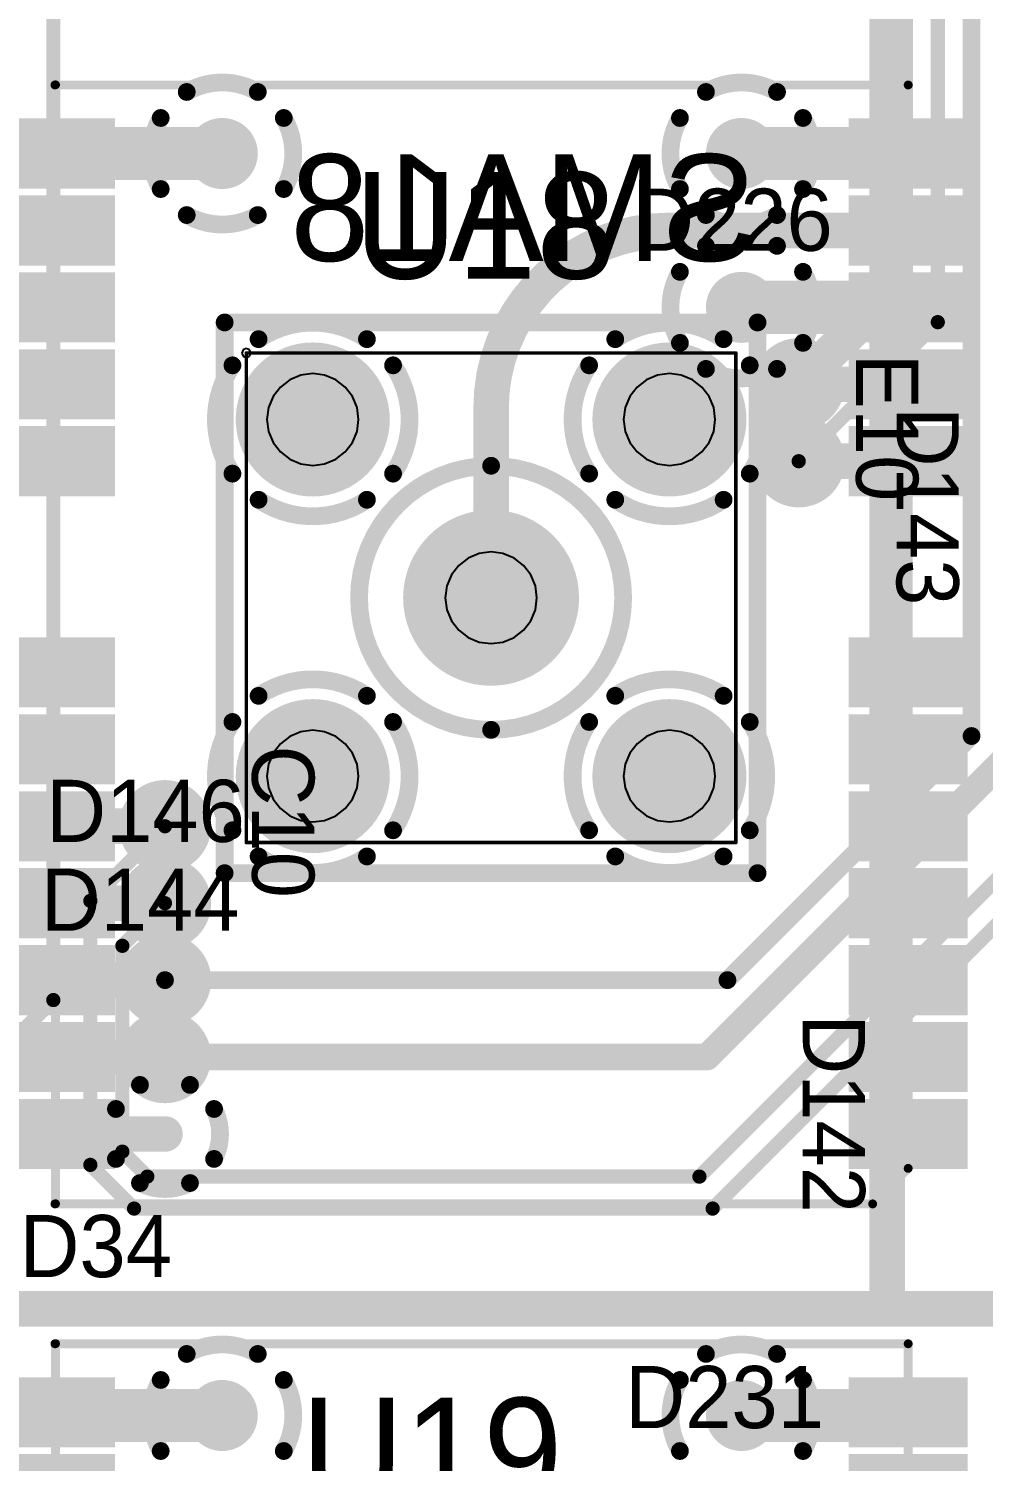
# Model space of a CAD drawing. Extents: x 11.67 to 17.2, y 3.98 to 12.28.
# Drawn here: x 13.353 to 13.89, y 8.045 to 8.852 of the extents above; entities that cross this region are included whole.
import ezdxf

# ---------------------------------------------------------------- set-up
doc = ezdxf.new("R2010")
doc.units = 0
doc.layers.get('0').update_dxf_attribs({"linetype": 'CONTINUOUS'})
for name, color, linetype in [('BOTTOMLAYER', 5, 'CONTINUOUS'), ('BOTTOMOVERLAY', 54, 'CONTINUOUS'), ('BOTTOMSOLDER', 6, 'CONTINUOUS'), ('INTERNALPLANE1', 76, 'CONTINUOUS'), ('MECHANICAL10', 56, 'CONTINUOUS'), ('MECHANICAL6', 56, 'CONTINUOUS'), ('MECHANICAL8', 56, 'CONTINUOUS'), ('MECHANICAL9', 56, 'CONTINUOUS'), ('MIDLAYER1', 16, 'CONTINUOUS'), ('MULTILAYER', 9, 'CONTINUOUS'), ('TOPLAYER', 1, 'CONTINUOUS'), ('TOPOVERLAY', 2, 'CONTINUOUS'), ('TOPPASTE', 8, 'CONTINUOUS'), ('TOPSOLDER', 216, 'CONTINUOUS')]:
    doc.layers.add(name, color=color, linetype=linetype)

# ---------------------------------------------------------------- blocks, each defined once
blk = doc.blocks.new('SMA_TH_HL_SMA_KHD4_B_48')
at = {"layer": 'BOTTOMLAYER', "const_width": 0.03937}
for points in [[(-0.12008, 0.10039, 1), (-0.08071, 0.10039, 1)], [(0.08071, 0.10039, 1), (0.12008, 0.10039, 1)], [(-0.01969, 0, 1), (0.01969, 0, 1)], [(-0.12008, -0.10039, 1), (-0.08071, -0.10039, 1)], [(0.08071, -0.10039, 1), (0.12008, -0.10039, 1)]]:
    blk.add_lwpolyline(points, format="xyb", close=True, dxfattribs=at)
at = {"layer": 'BOTTOMOVERLAY', "const_width": 0.01}
for points in [[(-0.155, -0.15), (-0.155, 0.15)], [(0.155, 0.15), (-0.155, 0.15)], [(0.155, -0.15), (0.155, 0.15)], [(0.155, -0.15), (-0.155, -0.15)]]:
    blk.add_lwpolyline(points, dxfattribs=at)
at = {"layer": 'BOTTOMOVERLAY'}
for points, const_width in [([(-0.1575, 0.15, 1), (-0.1525, 0.15, 1)], 0.005), ([(-0.1575, 0.15, 1), (-0.1525, 0.15, 1)], 0.005), ([(0.1525, 0.15, 1), (0.1575, 0.15, 1)], 0.005), ([(0.1525, 0.15, 1), (0.1575, 0.15, 1)], 0.005), ([(0.07433, 0, 1), (-0.07433, 0, 1)], 0.01), ([(-0.07683, 0, 1), (-0.07183, 0, 1)], 0.005), ([(0.07183, 0, 1), (0.07683, 0, 1)], 0.005), ([(-0.1575, -0.15, 1), (-0.1525, -0.15, 1)], 0.005), ([(-0.1575, -0.15, 1), (-0.1525, -0.15, 1)], 0.005), ([(0.1525, -0.15, 1), (0.1575, -0.15, 1)], 0.005), ([(0.1525, -0.15, 1), (0.1575, -0.15, 1)], 0.005)]:
    blk.add_lwpolyline(points, format="xyb", close=True, dxfattribs=dict(at, const_width=const_width))
at = {"layer": 'BOTTOMSOLDER', "const_width": 0.04337}
for points in [[(-0.12208, 0.10039, 1), (-0.07871, 0.10039, 1)], [(0.07871, 0.10039, 1), (0.12208, 0.10039, 1)], [(-0.02168, 0, 1), (0.02168, 0, 1)], [(-0.12208, -0.10039, 1), (-0.07871, -0.10039, 1)], [(0.07871, -0.10039, 1), (0.12208, -0.10039, 1)]]:
    blk.add_lwpolyline(points, format="xyb", close=True, dxfattribs=at)
at = {"layer": 'INTERNALPLANE1', "const_width": 0.01}
for points in [[(-0.13088, 0.1456, -0.305731), (-0.0699, 0.1456)], [(0.0699, 0.1456, -0.305731), (0.13089, 0.1456)], [(-0.1456, 0.0699, -0.305731), (-0.1456, 0.13089)], [(-0.05519, 0.13089, -0.305731), (-0.05519, 0.0699)], [(0.05519, 0.0699, -0.305731), (0.05519, 0.13089)], [(0.1456, 0.13089, -0.305731), (0.1456, 0.0699)], [(-0.0699, 0.05519, -0.305731), (-0.13088, 0.05519)], [(0.13089, 0.05519, -0.305731), (0.0699, 0.05519)], [(-0.13088, -0.05519, -0.305731), (-0.0699, -0.05519)], [(0.0699, -0.05519, -0.305731), (0.13089, -0.05519)], [(-0.1456, -0.13088, -0.305731), (-0.1456, -0.0699)], [(-0.05519, -0.0699, -0.305731), (-0.05519, -0.13088)], [(0.05519, -0.13088, -0.305731), (0.05519, -0.0699)], [(0.1456, -0.0699, -0.305731), (0.1456, -0.13088)], [(-0.0699, -0.1456, -0.305731), (-0.13088, -0.1456)], [(0.13089, -0.1456, -0.305731), (0.0699, -0.1456)]]:
    blk.add_lwpolyline(points, format="xyb", dxfattribs=at)
at = {"layer": 'INTERNALPLANE1'}
for points, const_width in [([(-0.13338, 0.1456, 1), (-0.12838, 0.1456, 1)], 0.005), ([(-0.0724, 0.1456, 1), (-0.0674, 0.1456, 1)], 0.005), ([(0.0674, 0.1456, 1), (0.0724, 0.1456, 1)], 0.005), ([(0.12839, 0.1456, 1), (0.13339, 0.1456, 1)], 0.005), ([(-0.1481, 0.13089, 1), (-0.1431, 0.13089, 1)], 0.005), ([(-0.05769, 0.13089, 1), (-0.05269, 0.13089, 1)], 0.005), ([(0.05269, 0.13089, 1), (0.05769, 0.13089, 1)], 0.005), ([(0.1431, 0.13089, 1), (0.1481, 0.13089, 1)], 0.005), ([(-0.1481, 0.0699, 1), (-0.1431, 0.0699, 1)], 0.005), ([(-0.05769, 0.0699, 1), (-0.05269, 0.0699, 1)], 0.005), ([(0.05269, 0.0699, 1), (0.05769, 0.0699, 1)], 0.005), ([(0.1431, 0.0699, 1), (0.1481, 0.0699, 1)], 0.005), ([(-0.13338, 0.05519, 1), (-0.12838, 0.05519, 1)], 0.005), ([(-0.0724, 0.05519, 1), (-0.0674, 0.05519, 1)], 0.005), ([(0.0674, 0.05519, 1), (0.0724, 0.05519, 1)], 0.005), ([(0.12839, 0.05519, 1), (0.13339, 0.05519, 1)], 0.005), ([(-0.02476, 0, 1), (0.02476, 0, 1)], 0.04953), ([(-0.13338, -0.05519, 1), (-0.12838, -0.05519, 1)], 0.005), ([(-0.0724, -0.05519, 1), (-0.0674, -0.05519, 1)], 0.005), ([(0.0674, -0.05519, 1), (0.0724, -0.05519, 1)], 0.005), ([(0.12839, -0.05519, 1), (0.13339, -0.05519, 1)], 0.005), ([(-0.1481, -0.0699, 1), (-0.1431, -0.0699, 1)], 0.005), ([(-0.05769, -0.0699, 1), (-0.05269, -0.0699, 1)], 0.005), ([(0.05269, -0.0699, 1), (0.05769, -0.0699, 1)], 0.005), ([(0.1431, -0.0699, 1), (0.1481, -0.0699, 1)], 0.005), ([(-0.1481, -0.13088, 1), (-0.1431, -0.13088, 1)], 0.005), ([(-0.05769, -0.13088, 1), (-0.05269, -0.13088, 1)], 0.005), ([(0.05269, -0.13088, 1), (0.05769, -0.13088, 1)], 0.005), ([(0.1431, -0.13088, 1), (0.1481, -0.13088, 1)], 0.005), ([(-0.13338, -0.1456, 1), (-0.12838, -0.1456, 1)], 0.005), ([(-0.0724, -0.1456, 1), (-0.0674, -0.1456, 1)], 0.005), ([(0.0674, -0.1456, 1), (0.0724, -0.1456, 1)], 0.005), ([(0.12839, -0.1456, 1), (0.13339, -0.1456, 1)], 0.005)]:
    blk.add_lwpolyline(points, format="xyb", close=True, dxfattribs=dict(at, const_width=const_width))
at = {"layer": 'MECHANICAL6', "const_width": 0.002}
for points in [[(0.1378, 0.1378), (-0.13779, 0.1378)], [(-0.13779, -0.13779), (-0.13779, 0.1378)], [(0.1378, -0.13779), (0.1378, 0.1378)], [(0.1378, -0.13779), (-0.13779, -0.13779)]]:
    blk.add_lwpolyline(points, dxfattribs=at)
at = {"layer": 'MECHANICAL6', "const_width": 0.001}
for points in [[(-0.13829, 0.1378, 1), (-0.13729, 0.1378, 1)], [(-0.13829, 0.1378, 1), (-0.13729, 0.1378, 1)], [(0.1373, 0.1378, 1), (0.1383, 0.1378, 1)], [(0.1373, 0.1378, 1), (0.1383, 0.1378, 1)], [(-0.13829, -0.13779, 1), (-0.13729, -0.13779, 1)], [(-0.13829, -0.13779, 1), (-0.13729, -0.13779, 1)], [(0.1373, -0.13779, 1), (0.1383, -0.13779, 1)], [(0.1373, -0.13779, 1), (0.1383, -0.13779, 1)]]:
    blk.add_lwpolyline(points, format="xyb", close=True, dxfattribs=at)
at = {"layer": 'MECHANICAL8'}
for p, q in [((-0.1396, -0.13599), (-0.14035, -0.13779)), ((-0.13779, -0.13524), (-0.1396, -0.13599)), ((-0.13599, -0.13599), (-0.13779, -0.13524)), ((-0.13524, -0.13779), (-0.13599, -0.13599)), ((-0.14035, -0.13779), (-0.14035, -0.13779)), ((-0.14035, -0.13779), (-0.1396, -0.1396)), ((-0.1396, -0.1396), (-0.13779, -0.14035)), ((-0.13779, -0.14035), (-0.13599, -0.1396)), ((-0.13599, -0.1396), (-0.13524, -0.13779)), ((-0.13524, -0.13779), (-0.13524, -0.13779))]:
    blk.add_line(p, q, dxfattribs=at)
at = {"layer": 'MECHANICAL9'}
for p, q in [((-0.1133, 0.12274), (-0.11864, 0.11864)), ((-0.10707, 0.12532), (-0.1133, 0.12274)), ((-0.10039, 0.1262), (-0.10707, 0.12532)), ((-0.09371, 0.12532), (-0.10039, 0.1262)), ((-0.08748, 0.12274), (-0.09371, 0.12532)), ((-0.08214, 0.11864), (-0.08748, 0.12274)), ((0.08748, 0.12274), (0.08214, 0.11864)), ((0.09371, 0.12532), (0.08748, 0.12274)), ((0.10039, 0.1262), (0.09371, 0.12532)), ((0.10707, 0.12532), (0.10039, 0.1262)), ((0.1133, 0.12274), (0.10707, 0.12532)), ((0.11864, 0.11864), (0.1133, 0.12274)), ((-0.12274, 0.1133), (-0.12532, 0.10707)), ((-0.11864, 0.11864), (-0.12274, 0.1133)), ((-0.07804, 0.1133), (-0.08214, 0.11864)), ((-0.07546, 0.10707), (-0.07804, 0.1133)), ((0.07804, 0.1133), (0.07546, 0.10707)), ((0.08214, 0.11864), (0.07804, 0.1133)), ((0.12274, 0.1133), (0.11864, 0.11864)), ((0.12532, 0.10707), (0.12274, 0.1133)), ((-0.12532, 0.10707), (-0.1262, 0.10039)), ((-0.07458, 0.10039), (-0.07546, 0.10707)), ((0.07546, 0.10707), (0.07458, 0.10039)), ((0.1262, 0.10039), (0.12532, 0.10707)), ((-0.1262, 0.10039), (-0.1262, 0.10039)), ((-0.1262, 0.10039), (-0.12532, 0.09371)), ((-0.07546, 0.09371), (-0.07458, 0.10039)), ((-0.07458, 0.10039), (-0.07458, 0.10039)), ((0.07458, 0.10039), (0.07458, 0.10039)), ((0.07458, 0.10039), (0.07546, 0.09371)), ((0.12532, 0.09371), (0.1262, 0.10039)), ((0.1262, 0.10039), (0.1262, 0.10039)), ((-0.12532, 0.09371), (-0.12274, 0.08748)), ((-0.07804, 0.08748), (-0.07546, 0.09371)), ((0.07546, 0.09371), (0.07804, 0.08748)), ((0.12274, 0.08748), (0.12532, 0.09371)), ((-0.12274, 0.08748), (-0.11864, 0.08214)), ((-0.11864, 0.08214), (-0.1133, 0.07804)), ((-0.08748, 0.07804), (-0.08214, 0.08214)), ((-0.08214, 0.08214), (-0.07804, 0.08748)), ((0.07804, 0.08748), (0.08214, 0.08214)), ((0.08214, 0.08214), (0.08748, 0.07804)), ((0.1133, 0.07804), (0.11864, 0.08214)), ((0.11864, 0.08214), (0.12274, 0.08748)), ((-0.1133, 0.07804), (-0.10707, 0.07546)), ((-0.10707, 0.07546), (-0.10039, 0.07458)), ((-0.10039, 0.07458), (-0.09371, 0.07546)), ((-0.09371, 0.07546), (-0.08748, 0.07804)), ((0.08748, 0.07804), (0.09371, 0.07546)), ((0.09371, 0.07546), (0.10039, 0.07458)), ((0.10039, 0.07458), (0.10707, 0.07546)), ((0.10707, 0.07546), (0.1133, 0.07804)), ((-0.00668, 0.02493), (-0.01291, 0.02235)), ((0, 0.02581), (-0.00668, 0.02493)), ((0.00668, 0.02493), (0, 0.02581)), ((0.01291, 0.02235), (0.00668, 0.02493)), ((-0.01825, 0.01825), (-0.02235, 0.01291)), ((-0.01291, 0.02235), (-0.01825, 0.01825)), ((0.01825, 0.01825), (0.01291, 0.02235)), ((0.02235, 0.01291), (0.01825, 0.01825)), ((-0.02235, 0.01291), (-0.02493, 0.00668)), ((0.02493, 0.00668), (0.02235, 0.01291)), ((-0.02493, 0.00668), (-0.02581, 0)), ((-0.02581, 0), (-0.02581, 0)), ((-0.02581, 0), (-0.02493, -0.00668)), ((0.02581, 0), (0.02493, 0.00668)), ((0.02493, -0.00668), (0.02581, 0)), ((0.02581, 0), (0.02581, 0)), ((-0.02493, -0.00668), (-0.02235, -0.01291)), ((0.02235, -0.01291), (0.02493, -0.00668)), ((-0.02235, -0.01291), (-0.01825, -0.01825)), ((0.01825, -0.01825), (0.02235, -0.01291)), ((-0.01825, -0.01825), (-0.01291, -0.02235)), ((-0.01291, -0.02235), (-0.00668, -0.02493)), ((0.00668, -0.02493), (0.01291, -0.02235)), ((0.01291, -0.02235), (0.01825, -0.01825)), ((-0.00668, -0.02493), (0, -0.02581)), ((0, -0.02581), (0.00668, -0.02493)), ((-0.1133, -0.07804), (-0.11864, -0.08214)), ((-0.10707, -0.07546), (-0.1133, -0.07804)), ((-0.10039, -0.07458), (-0.10707, -0.07546)), ((-0.09371, -0.07546), (-0.10039, -0.07458)), ((-0.08748, -0.07804), (-0.09371, -0.07546)), ((-0.08214, -0.08214), (-0.08748, -0.07804)), ((0.08748, -0.07804), (0.08214, -0.08214)), ((0.09371, -0.07546), (0.08748, -0.07804)), ((0.10039, -0.07458), (0.09371, -0.07546)), ((0.10707, -0.07546), (0.10039, -0.07458)), ((0.1133, -0.07804), (0.10707, -0.07546)), ((0.11864, -0.08214), (0.1133, -0.07804)), ((-0.12274, -0.08748), (-0.12532, -0.09371)), ((-0.11864, -0.08214), (-0.12274, -0.08748)), ((-0.07804, -0.08748), (-0.08214, -0.08214)), ((-0.07546, -0.09371), (-0.07804, -0.08748)), ((0.07804, -0.08748), (0.07546, -0.09371)), ((0.08214, -0.08214), (0.07804, -0.08748)), ((0.12274, -0.08748), (0.11864, -0.08214)), ((0.12532, -0.09371), (0.12274, -0.08748)), ((-0.12532, -0.09371), (-0.1262, -0.10039)), ((-0.07458, -0.10039), (-0.07546, -0.09371)), ((0.07546, -0.09371), (0.07458, -0.10039)), ((0.1262, -0.10039), (0.12532, -0.09371)), ((-0.1262, -0.10039), (-0.1262, -0.10039)), ((-0.1262, -0.10039), (-0.12532, -0.10707)), ((-0.07546, -0.10707), (-0.07458, -0.10039)), ((-0.07458, -0.10039), (-0.07458, -0.10039)), ((0.07458, -0.10039), (0.07458, -0.10039)), ((0.07458, -0.10039), (0.07546, -0.10707)), ((0.12532, -0.10707), (0.1262, -0.10039)), ((0.1262, -0.10039), (0.1262, -0.10039)), ((-0.12532, -0.10707), (-0.12274, -0.1133)), ((-0.07804, -0.1133), (-0.07546, -0.10707)), ((0.07546, -0.10707), (0.07804, -0.1133)), ((0.12274, -0.1133), (0.12532, -0.10707)), ((-0.12274, -0.1133), (-0.11864, -0.11864)), ((-0.11864, -0.11864), (-0.1133, -0.12274)), ((-0.08748, -0.12274), (-0.08214, -0.11864)), ((-0.08214, -0.11864), (-0.07804, -0.1133)), ((0.07804, -0.1133), (0.08214, -0.11864)), ((0.08214, -0.11864), (0.08748, -0.12274)), ((0.1133, -0.12274), (0.11864, -0.11864)), ((0.11864, -0.11864), (0.12274, -0.1133)), ((-0.1133, -0.12274), (-0.10707, -0.12532)), ((-0.10707, -0.12532), (-0.10039, -0.1262)), ((-0.10039, -0.1262), (-0.09371, -0.12532)), ((-0.09371, -0.12532), (-0.08748, -0.12274)), ((0.08748, -0.12274), (0.09371, -0.12532)), ((0.09371, -0.12532), (0.10039, -0.1262)), ((0.10039, -0.1262), (0.10707, -0.12532)), ((0.10707, -0.12532), (0.1133, -0.12274))]:
    blk.add_line(p, q, dxfattribs=at)
at = {"layer": 'MIDLAYER1', "const_width": 0.03937}
for points in [[(-0.12008, 0.10039, 1), (-0.08071, 0.10039, 1)], [(0.08071, 0.10039, 1), (0.12008, 0.10039, 1)], [(-0.01969, 0, 1), (0.01969, 0, 1)], [(-0.12008, -0.10039, 1), (-0.08071, -0.10039, 1)], [(0.08071, -0.10039, 1), (0.12008, -0.10039, 1)]]:
    blk.add_lwpolyline(points, format="xyb", close=True, dxfattribs=at)
at = {"layer": 'MULTILAYER', "const_width": 0.03937}
for points in [[(-0.12008, 0.10039, 1), (-0.08071, 0.10039, 1)], [(0.08071, 0.10039, 1), (0.12008, 0.10039, 1)], [(-0.01969, 0, 1), (0.01969, 0, 1)], [(-0.12008, -0.10039, 1), (-0.08071, -0.10039, 1)], [(0.08071, -0.10039, 1), (0.12008, -0.10039, 1)]]:
    blk.add_lwpolyline(points, format="xyb", close=True, dxfattribs=at)
at = {"layer": 'TOPLAYER', "const_width": 0.03937}
for points in [[(-0.12008, 0.10039, 1), (-0.08071, 0.10039, 1)], [(0.08071, 0.10039, 1), (0.12008, 0.10039, 1)], [(-0.01969, 0, 1), (0.01969, 0, 1)], [(-0.12008, -0.10039, 1), (-0.08071, -0.10039, 1)], [(0.08071, -0.10039, 1), (0.12008, -0.10039, 1)]]:
    blk.add_lwpolyline(points, format="xyb", close=True, dxfattribs=at)
at = {"layer": 'TOPSOLDER', "const_width": 0.04337}
for points in [[(-0.12208, 0.10039, 1), (-0.07871, 0.10039, 1)], [(0.07871, 0.10039, 1), (0.12208, 0.10039, 1)], [(-0.02168, 0, 1), (0.02168, 0, 1)], [(-0.12208, -0.10039, 1), (-0.07871, -0.10039, 1)], [(0.07871, -0.10039, 1), (0.12208, -0.10039, 1)]]:
    blk.add_lwpolyline(points, format="xyb", close=True, dxfattribs=at)
blk = doc.blocks.new('LB1020B_61')
at = {"layer": 'TOPLAYER'}
for points in [[(-0.02953, 0.57488), (0.02953, 0.57488), (-0.02953, 0.60638), (0.02953, 0.60638)], [(0.45047, 0.57488), (0.50953, 0.57488), (0.45047, 0.60638), (0.50953, 0.60638)], [(-0.02953, 0.53157), (0.02953, 0.53157), (-0.02953, 0.56307), (0.02953, 0.56307)], [(0.45047, 0.53157), (0.50953, 0.53157), (0.45047, 0.56307), (0.50953, 0.56307)], [(-0.02953, 0.48827), (0.02953, 0.48827), (-0.02953, 0.51976), (0.02953, 0.51976)], [(0.45047, 0.48827), (0.50953, 0.48827), (0.45047, 0.51976), (0.50953, 0.51976)], [(-0.02953, 0.44496), (0.02953, 0.44496), (-0.02953, 0.47646), (0.02953, 0.47646)], [(0.45047, 0.44496), (0.50953, 0.44496), (0.45047, 0.47646), (0.50953, 0.47646)], [(-0.02953, 0.40165), (0.02953, 0.40165), (-0.02953, 0.43315), (0.02953, 0.43315)], [(0.45047, 0.40165), (0.50953, 0.40165), (0.45047, 0.43315), (0.50953, 0.43315)], [(-0.02953, 0.35835), (0.02953, 0.35835), (-0.02953, 0.38984), (0.02953, 0.38984)], [(0.45047, 0.35835), (0.50953, 0.35835), (0.45047, 0.38984), (0.50953, 0.38984)], [(-0.02953, 0.31504), (0.02953, 0.31504), (-0.02953, 0.34654), (0.02953, 0.34654)], [(0.45047, 0.31504), (0.50953, 0.31504), (0.45047, 0.34654), (0.50953, 0.34654)], [(-0.02953, 0.19614), (0.02953, 0.19614), (-0.02953, 0.22764), (0.02953, 0.22764)], [(0.45047, 0.19614), (0.50953, 0.19614), (0.45047, 0.22764), (0.50953, 0.22764)], [(-0.02953, 0.15283), (0.02953, 0.15283), (-0.02953, 0.18433), (0.02953, 0.18433)], [(0.45047, 0.15283), (0.50953, 0.15283), (0.45047, 0.18433), (0.50953, 0.18433)], [(-0.02953, 0.10953), (0.02953, 0.10953), (-0.02953, 0.14102), (0.02953, 0.14102)], [(0.45047, 0.10953), (0.50953, 0.10953), (0.45047, 0.14102), (0.50953, 0.14102)], [(-0.02953, 0.06622), (0.02953, 0.06622), (-0.02953, 0.09772), (0.02953, 0.09772)], [(0.45047, 0.06622), (0.50953, 0.06622), (0.45047, 0.09772), (0.50953, 0.09772)], [(-0.02953, 0.02291), (0.02953, 0.02291), (-0.02953, 0.05441), (0.02953, 0.05441)], [(0.45047, 0.02291), (0.50953, 0.02291), (0.45047, 0.05441), (0.50953, 0.05441)]]:
    blk.add_solid(points, dxfattribs=at)
at = {"layer": 'TOPOVERLAY', "const_width": 0.005}
for points in [[(0.02, 0.63), (0, 0.61)], [(0.48031, 0.63), (0.02, 0.63)], [(0.48, 0.62992), (0.48, 0)], [(0, 0.61), (0, 0.00008)], [(0.48031, 0.00008), (0, 0.00008)]]:
    blk.add_lwpolyline(points, dxfattribs=at)
at = {"layer": 'TOPOVERLAY', "const_width": 0.0025}
for points in [[(0.01875, 0.63, 1), (0.02125, 0.63, 1)], [(0.01875, 0.63, 1), (0.02125, 0.63, 1)], [(0.47875, 0.62992, 1), (0.48125, 0.62992, 1)], [(0.47907, 0.63, 1), (0.48157, 0.63, 1)], [(-0.00125, 0.61, 1), (0.00125, 0.61, 1)], [(-0.00125, 0.61, 1), (0.00125, 0.61, 1)], [(-0.00125, 0.00008, 1), (0.00125, 0.00008, 1)], [(-0.00125, 0.00008, 1), (0.00125, 0.00008, 1)], [(0.47875, 0, 1), (0.48125, 0, 1)], [(0.47907, 0.00008, 1), (0.48157, 0.00008, 1)]]:
    blk.add_lwpolyline(points, format="xyb", close=True, dxfattribs=at)
at = {"layer": 'TOPPASTE'}
for points in [[(-0.02953, 0.57488), (0.02953, 0.57488), (-0.02953, 0.60638), (0.02953, 0.60638)], [(0.45047, 0.57488), (0.50953, 0.57488), (0.45047, 0.60638), (0.50953, 0.60638)], [(-0.02953, 0.53157), (0.02953, 0.53157), (-0.02953, 0.56307), (0.02953, 0.56307)], [(0.45047, 0.53157), (0.50953, 0.53157), (0.45047, 0.56307), (0.50953, 0.56307)], [(-0.02953, 0.48827), (0.02953, 0.48827), (-0.02953, 0.51976), (0.02953, 0.51976)], [(0.45047, 0.48827), (0.50953, 0.48827), (0.45047, 0.51976), (0.50953, 0.51976)], [(-0.02953, 0.44496), (0.02953, 0.44496), (-0.02953, 0.47646), (0.02953, 0.47646)], [(0.45047, 0.44496), (0.50953, 0.44496), (0.45047, 0.47646), (0.50953, 0.47646)], [(-0.02953, 0.40165), (0.02953, 0.40165), (-0.02953, 0.43315), (0.02953, 0.43315)], [(0.45047, 0.40165), (0.50953, 0.40165), (0.45047, 0.43315), (0.50953, 0.43315)], [(-0.02953, 0.35835), (0.02953, 0.35835), (-0.02953, 0.38984), (0.02953, 0.38984)], [(0.45047, 0.35835), (0.50953, 0.35835), (0.45047, 0.38984), (0.50953, 0.38984)], [(-0.02953, 0.31504), (0.02953, 0.31504), (-0.02953, 0.34654), (0.02953, 0.34654)], [(0.45047, 0.31504), (0.50953, 0.31504), (0.45047, 0.34654), (0.50953, 0.34654)], [(-0.02953, 0.19614), (0.02953, 0.19614), (-0.02953, 0.22764), (0.02953, 0.22764)], [(0.45047, 0.19614), (0.50953, 0.19614), (0.45047, 0.22764), (0.50953, 0.22764)], [(-0.02953, 0.15283), (0.02953, 0.15283), (-0.02953, 0.18433), (0.02953, 0.18433)], [(0.45047, 0.15283), (0.50953, 0.15283), (0.45047, 0.18433), (0.50953, 0.18433)], [(-0.02953, 0.10953), (0.02953, 0.10953), (-0.02953, 0.14102), (0.02953, 0.14102)], [(0.45047, 0.10953), (0.50953, 0.10953), (0.45047, 0.14102), (0.50953, 0.14102)], [(-0.02953, 0.06622), (0.02953, 0.06622), (-0.02953, 0.09772), (0.02953, 0.09772)], [(0.45047, 0.06622), (0.50953, 0.06622), (0.45047, 0.09772), (0.50953, 0.09772)], [(-0.02953, 0.02291), (0.02953, 0.02291), (-0.02953, 0.05441), (0.02953, 0.05441)], [(0.45047, 0.02291), (0.50953, 0.02291), (0.45047, 0.05441), (0.50953, 0.05441)]]:
    blk.add_solid(points, dxfattribs=at)
at = {"layer": 'TOPSOLDER'}
for points in [[(-0.03353, 0.57088), (0.03353, 0.57088), (-0.03353, 0.61038), (0.03353, 0.61038)], [(0.44647, 0.57088), (0.51353, 0.57088), (0.44647, 0.61038), (0.51353, 0.61038)], [(-0.03353, 0.52757), (0.03353, 0.52757), (-0.03353, 0.56707), (0.03353, 0.56707)], [(0.44647, 0.52757), (0.51353, 0.52757), (0.44647, 0.56707), (0.51353, 0.56707)], [(-0.03353, 0.48427), (0.03353, 0.48427), (-0.03353, 0.52376), (0.03353, 0.52376)], [(0.44647, 0.48427), (0.51353, 0.48427), (0.44647, 0.52376), (0.51353, 0.52376)], [(-0.03353, 0.44096), (0.03353, 0.44096), (-0.03353, 0.48046), (0.03353, 0.48046)], [(0.44647, 0.44096), (0.51353, 0.44096), (0.44647, 0.48046), (0.51353, 0.48046)], [(-0.03353, 0.39765), (0.03353, 0.39765), (-0.03353, 0.43715), (0.03353, 0.43715)], [(0.44647, 0.39765), (0.51353, 0.39765), (0.44647, 0.43715), (0.51353, 0.43715)], [(-0.03353, 0.35435), (0.03353, 0.35435), (-0.03353, 0.39384), (0.03353, 0.39384)], [(0.44647, 0.35435), (0.51353, 0.35435), (0.44647, 0.39384), (0.51353, 0.39384)], [(-0.03353, 0.31104), (0.03353, 0.31104), (-0.03353, 0.35054), (0.03353, 0.35054)], [(0.44647, 0.31104), (0.51353, 0.31104), (0.44647, 0.35054), (0.51353, 0.35054)], [(-0.03353, 0.19214), (0.03353, 0.19214), (-0.03353, 0.23164), (0.03353, 0.23164)], [(0.44647, 0.19214), (0.51353, 0.19214), (0.44647, 0.23164), (0.51353, 0.23164)], [(-0.03353, 0.14883), (0.03353, 0.14883), (-0.03353, 0.18833), (0.03353, 0.18833)], [(0.44647, 0.14883), (0.51353, 0.14883), (0.44647, 0.18833), (0.51353, 0.18833)], [(-0.03353, 0.10553), (0.03353, 0.10553), (-0.03353, 0.14502), (0.03353, 0.14502)], [(0.44647, 0.10553), (0.51353, 0.10553), (0.44647, 0.14502), (0.51353, 0.14502)], [(-0.03353, 0.06222), (0.03353, 0.06222), (-0.03353, 0.10172), (0.03353, 0.10172)], [(0.44647, 0.06222), (0.51353, 0.06222), (0.44647, 0.10172), (0.51353, 0.10172)], [(-0.03353, 0.01891), (0.03353, 0.01891), (-0.03353, 0.05841), (0.03353, 0.05841)], [(0.44647, 0.01891), (0.51353, 0.01891), (0.44647, 0.05841), (0.51353, 0.05841)]]:
    blk.add_solid(points, dxfattribs=at)
blk = doc.blocks.new('LB1020B_70')
at = {"layer": 'TOPLAYER'}
for points in [[(-0.02953, 0.57488), (0.02953, 0.57488), (-0.02953, 0.60638), (0.02953, 0.60638)], [(0.45047, 0.57488), (0.50953, 0.57488), (0.45047, 0.60638), (0.50953, 0.60638)], [(-0.02953, 0.53157), (0.02953, 0.53157), (-0.02953, 0.56307), (0.02953, 0.56307)], [(0.45047, 0.53157), (0.50953, 0.53157), (0.45047, 0.56307), (0.50953, 0.56307)], [(-0.02953, 0.48827), (0.02953, 0.48827), (-0.02953, 0.51976), (0.02953, 0.51976)], [(0.45047, 0.48827), (0.50953, 0.48827), (0.45047, 0.51976), (0.50953, 0.51976)], [(-0.02953, 0.44496), (0.02953, 0.44496), (-0.02953, 0.47646), (0.02953, 0.47646)], [(0.45047, 0.44496), (0.50953, 0.44496), (0.45047, 0.47646), (0.50953, 0.47646)], [(-0.02953, 0.40165), (0.02953, 0.40165), (-0.02953, 0.43315), (0.02953, 0.43315)], [(0.45047, 0.40165), (0.50953, 0.40165), (0.45047, 0.43315), (0.50953, 0.43315)], [(-0.02953, 0.35835), (0.02953, 0.35835), (-0.02953, 0.38984), (0.02953, 0.38984)], [(0.45047, 0.35835), (0.50953, 0.35835), (0.45047, 0.38984), (0.50953, 0.38984)], [(-0.02953, 0.31504), (0.02953, 0.31504), (-0.02953, 0.34654), (0.02953, 0.34654)], [(0.45047, 0.31504), (0.50953, 0.31504), (0.45047, 0.34654), (0.50953, 0.34654)], [(-0.02953, 0.19614), (0.02953, 0.19614), (-0.02953, 0.22764), (0.02953, 0.22764)], [(0.45047, 0.19614), (0.50953, 0.19614), (0.45047, 0.22764), (0.50953, 0.22764)], [(-0.02953, 0.15283), (0.02953, 0.15283), (-0.02953, 0.18433), (0.02953, 0.18433)], [(0.45047, 0.15283), (0.50953, 0.15283), (0.45047, 0.18433), (0.50953, 0.18433)], [(-0.02953, 0.10953), (0.02953, 0.10953), (-0.02953, 0.14102), (0.02953, 0.14102)], [(0.45047, 0.10953), (0.50953, 0.10953), (0.45047, 0.14102), (0.50953, 0.14102)], [(-0.02953, 0.06622), (0.02953, 0.06622), (-0.02953, 0.09772), (0.02953, 0.09772)], [(0.45047, 0.06622), (0.50953, 0.06622), (0.45047, 0.09772), (0.50953, 0.09772)], [(-0.02953, 0.02291), (0.02953, 0.02291), (-0.02953, 0.05441), (0.02953, 0.05441)], [(0.45047, 0.02291), (0.50953, 0.02291), (0.45047, 0.05441), (0.50953, 0.05441)]]:
    blk.add_solid(points, dxfattribs=at)
at = {"layer": 'TOPOVERLAY', "const_width": 0.005}
for points in [[(0.02, 0.63), (0, 0.61)], [(0.48031, 0.63), (0.02, 0.63)], [(0.48, 0.62992), (0.48, 0)], [(0, 0.61), (0, 0.00008)], [(0.48031, 0.00008), (0, 0.00008)]]:
    blk.add_lwpolyline(points, dxfattribs=at)
at = {"layer": 'TOPOVERLAY', "const_width": 0.0025}
for points in [[(0.01875, 0.63, 1), (0.02125, 0.63, 1)], [(0.01875, 0.63, 1), (0.02125, 0.63, 1)], [(0.47875, 0.62992, 1), (0.48125, 0.62992, 1)], [(0.47907, 0.63, 1), (0.48157, 0.63, 1)], [(-0.00125, 0.61, 1), (0.00125, 0.61, 1)], [(-0.00125, 0.61, 1), (0.00125, 0.61, 1)], [(-0.00125, 0.00008, 1), (0.00125, 0.00008, 1)], [(-0.00125, 0.00008, 1), (0.00125, 0.00008, 1)], [(0.47875, 0, 1), (0.48125, 0, 1)], [(0.47907, 0.00008, 1), (0.48157, 0.00008, 1)]]:
    blk.add_lwpolyline(points, format="xyb", close=True, dxfattribs=at)
at = {"layer": 'TOPPASTE'}
for points in [[(-0.02953, 0.57488), (0.02953, 0.57488), (-0.02953, 0.60638), (0.02953, 0.60638)], [(0.45047, 0.57488), (0.50953, 0.57488), (0.45047, 0.60638), (0.50953, 0.60638)], [(-0.02953, 0.53157), (0.02953, 0.53157), (-0.02953, 0.56307), (0.02953, 0.56307)], [(0.45047, 0.53157), (0.50953, 0.53157), (0.45047, 0.56307), (0.50953, 0.56307)], [(-0.02953, 0.48827), (0.02953, 0.48827), (-0.02953, 0.51976), (0.02953, 0.51976)], [(0.45047, 0.48827), (0.50953, 0.48827), (0.45047, 0.51976), (0.50953, 0.51976)], [(-0.02953, 0.44496), (0.02953, 0.44496), (-0.02953, 0.47646), (0.02953, 0.47646)], [(0.45047, 0.44496), (0.50953, 0.44496), (0.45047, 0.47646), (0.50953, 0.47646)], [(-0.02953, 0.40165), (0.02953, 0.40165), (-0.02953, 0.43315), (0.02953, 0.43315)], [(0.45047, 0.40165), (0.50953, 0.40165), (0.45047, 0.43315), (0.50953, 0.43315)], [(-0.02953, 0.35835), (0.02953, 0.35835), (-0.02953, 0.38984), (0.02953, 0.38984)], [(0.45047, 0.35835), (0.50953, 0.35835), (0.45047, 0.38984), (0.50953, 0.38984)], [(-0.02953, 0.31504), (0.02953, 0.31504), (-0.02953, 0.34654), (0.02953, 0.34654)], [(0.45047, 0.31504), (0.50953, 0.31504), (0.45047, 0.34654), (0.50953, 0.34654)], [(-0.02953, 0.19614), (0.02953, 0.19614), (-0.02953, 0.22764), (0.02953, 0.22764)], [(0.45047, 0.19614), (0.50953, 0.19614), (0.45047, 0.22764), (0.50953, 0.22764)], [(-0.02953, 0.15283), (0.02953, 0.15283), (-0.02953, 0.18433), (0.02953, 0.18433)], [(0.45047, 0.15283), (0.50953, 0.15283), (0.45047, 0.18433), (0.50953, 0.18433)], [(-0.02953, 0.10953), (0.02953, 0.10953), (-0.02953, 0.14102), (0.02953, 0.14102)], [(0.45047, 0.10953), (0.50953, 0.10953), (0.45047, 0.14102), (0.50953, 0.14102)], [(-0.02953, 0.06622), (0.02953, 0.06622), (-0.02953, 0.09772), (0.02953, 0.09772)], [(0.45047, 0.06622), (0.50953, 0.06622), (0.45047, 0.09772), (0.50953, 0.09772)], [(-0.02953, 0.02291), (0.02953, 0.02291), (-0.02953, 0.05441), (0.02953, 0.05441)], [(0.45047, 0.02291), (0.50953, 0.02291), (0.45047, 0.05441), (0.50953, 0.05441)]]:
    blk.add_solid(points, dxfattribs=at)
at = {"layer": 'TOPSOLDER'}
for points in [[(-0.03353, 0.57088), (0.03353, 0.57088), (-0.03353, 0.61038), (0.03353, 0.61038)], [(0.44647, 0.57088), (0.51353, 0.57088), (0.44647, 0.61038), (0.51353, 0.61038)], [(-0.03353, 0.52757), (0.03353, 0.52757), (-0.03353, 0.56707), (0.03353, 0.56707)], [(0.44647, 0.52757), (0.51353, 0.52757), (0.44647, 0.56707), (0.51353, 0.56707)], [(-0.03353, 0.48427), (0.03353, 0.48427), (-0.03353, 0.52376), (0.03353, 0.52376)], [(0.44647, 0.48427), (0.51353, 0.48427), (0.44647, 0.52376), (0.51353, 0.52376)], [(-0.03353, 0.44096), (0.03353, 0.44096), (-0.03353, 0.48046), (0.03353, 0.48046)], [(0.44647, 0.44096), (0.51353, 0.44096), (0.44647, 0.48046), (0.51353, 0.48046)], [(-0.03353, 0.39765), (0.03353, 0.39765), (-0.03353, 0.43715), (0.03353, 0.43715)], [(0.44647, 0.39765), (0.51353, 0.39765), (0.44647, 0.43715), (0.51353, 0.43715)], [(-0.03353, 0.35435), (0.03353, 0.35435), (-0.03353, 0.39384), (0.03353, 0.39384)], [(0.44647, 0.35435), (0.51353, 0.35435), (0.44647, 0.39384), (0.51353, 0.39384)], [(-0.03353, 0.31104), (0.03353, 0.31104), (-0.03353, 0.35054), (0.03353, 0.35054)], [(0.44647, 0.31104), (0.51353, 0.31104), (0.44647, 0.35054), (0.51353, 0.35054)], [(-0.03353, 0.19214), (0.03353, 0.19214), (-0.03353, 0.23164), (0.03353, 0.23164)], [(0.44647, 0.19214), (0.51353, 0.19214), (0.44647, 0.23164), (0.51353, 0.23164)], [(-0.03353, 0.14883), (0.03353, 0.14883), (-0.03353, 0.18833), (0.03353, 0.18833)], [(0.44647, 0.14883), (0.51353, 0.14883), (0.44647, 0.18833), (0.51353, 0.18833)], [(-0.03353, 0.10553), (0.03353, 0.10553), (-0.03353, 0.14502), (0.03353, 0.14502)], [(0.44647, 0.10553), (0.51353, 0.10553), (0.44647, 0.14502), (0.51353, 0.14502)], [(-0.03353, 0.06222), (0.03353, 0.06222), (-0.03353, 0.10172), (0.03353, 0.10172)], [(0.44647, 0.06222), (0.51353, 0.06222), (0.44647, 0.10172), (0.51353, 0.10172)], [(-0.03353, 0.01891), (0.03353, 0.01891), (-0.03353, 0.05841), (0.03353, 0.05841)], [(0.44647, 0.01891), (0.51353, 0.01891), (0.44647, 0.05841), (0.51353, 0.05841)]]:
    blk.add_solid(points, dxfattribs=at)

msp = doc.modelspace()

# ---------------------------------------------------------------- linework, layer by layer
at = {"layer": 'BOTTOMLAYER'}
for points, const_width in [([(13.88346, 8.45352), (13.88346, 9.8035)], 0.01), ([(13.86446, 8.68652), (13.86446, 9.7825)], 0.008), ([(13.84046, 8.70582), (13.84046, 9.77256)], 0.02), ([(13.36656, 8.30488), (13.36656, 9.751)], 0.008), ([(13.78617, 8.65154), (13.84046, 8.70582)], 0.02), ([(13.78617, 8.60823), (13.86446, 8.68652)], 0.008), ([(13.74604, 8.3161), (13.88346, 8.45352)], 0.01), ([(13.73455, 8.2728), (13.90596, 8.4442)], 0.015), ([(13.73027, 8.20549), (13.93596, 8.41118)], 0.008), ([(13.38742, 8.36072), (13.42942, 8.40272)], 0.008), ([(13.73773, 8.18749), (13.9586, 8.40836)], 0.008), ([(13.38742, 8.21209), (13.38742, 8.36072)], 0.008), ([(13.40542, 8.33541), (13.42942, 8.35941)], 0.008), ([(13.40542, 8.21955), (13.40542, 8.33541)], 0.008), ([(13.42942, 8.3161), (13.74604, 8.3161)], 0.01), ([(13.24916, 8.18749), (13.36656, 8.30488)], 0.008), ([(13.42942, 8.2728), (13.73455, 8.2728)], 0.015), ([(13.40542, 8.21955), (13.41948, 8.20549)], 0.008), ([(13.38742, 8.21209), (13.41202, 8.18749)], 0.008), ([(13.41948, 8.20549), (13.73027, 8.20549)], 0.008), ([(13.41202, 8.18749), (13.73773, 8.18749)], 0.008)]:
    msp.add_lwpolyline(points, dxfattribs=dict(at, const_width=const_width))
for points, const_width in [([(13.45165, 8.78146, 1), (13.47165, 8.78146, 1)], 0.02), ([(13.74395, 8.78146, 1), (13.76394, 8.78146, 1)], 0.02), ([(13.74395, 8.69484, 1), (13.76394, 8.69484, 1)], 0.02), ([(13.83546, 8.70582, 1), (13.84546, 8.70582, 1)], 0.01), ([(13.83546, 8.70582, 1), (13.84546, 8.70582, 1)], 0.01), ([(13.86246, 8.68652, 1), (13.86646, 8.68652, 1)], 0.004), ([(13.86246, 8.68652, 1), (13.86646, 8.68652, 1)], 0.004), ([(13.78117, 8.65154, 1), (13.79117, 8.65154, 1)], 0.01), ([(13.78117, 8.65154, 1), (13.79117, 8.65154, 1)], 0.01), ([(13.78117, 8.60823, 1), (13.79117, 8.60823, 1)], 0.01), ([(13.78417, 8.60823, 1), (13.78817, 8.60823, 1)], 0.004), ([(13.88096, 8.45352, 1), (13.88596, 8.45352, 1)], 0.005), ([(13.88096, 8.45352, 1), (13.88596, 8.45352, 1)], 0.005), ([(13.42442, 8.40272, 1), (13.43442, 8.40272, 1)], 0.01), ([(13.42742, 8.40272, 1), (13.43142, 8.40272, 1)], 0.004), ([(13.38542, 8.36072, 1), (13.38942, 8.36072, 1)], 0.004), ([(13.38542, 8.36072, 1), (13.38942, 8.36072, 1)], 0.004), ([(13.42442, 8.35941, 1), (13.43442, 8.35941, 1)], 0.01), ([(13.42742, 8.35941, 1), (13.43142, 8.35941, 1)], 0.004), ([(13.40342, 8.33541, 1), (13.40742, 8.33541, 1)], 0.004), ([(13.40342, 8.33541, 1), (13.40742, 8.33541, 1)], 0.004), ([(13.42442, 8.3161, 1), (13.43442, 8.3161, 1)], 0.01), ([(13.42692, 8.3161, 1), (13.43192, 8.3161, 1)], 0.005), ([(13.74354, 8.3161, 1), (13.74854, 8.3161, 1)], 0.005), ([(13.74354, 8.3161, 1), (13.74854, 8.3161, 1)], 0.005), ([(13.36456, 8.30488, 1), (13.36856, 8.30488, 1)], 0.004), ([(13.36456, 8.30488, 1), (13.36856, 8.30488, 1)], 0.004), ([(13.42442, 8.2728, 1), (13.43442, 8.2728, 1)], 0.01), ([(13.42567, 8.2728, 1), (13.43317, 8.2728, 1)], 0.0075), ([(13.7308, 8.2728, 1), (13.7383, 8.2728, 1)], 0.0075), ([(13.7308, 8.2728, 1), (13.7383, 8.2728, 1)], 0.0075), ([(13.42442, 8.22949, 1), (13.43442, 8.22949, 1)], 0.01), ([(13.40342, 8.21955, 1), (13.40742, 8.21955, 1)], 0.004), ([(13.40342, 8.21955, 1), (13.40742, 8.21955, 1)], 0.004), ([(13.38542, 8.21209, 1), (13.38942, 8.21209, 1)], 0.004), ([(13.38542, 8.21209, 1), (13.38942, 8.21209, 1)], 0.004), ([(13.41748, 8.20549, 1), (13.42148, 8.20549, 1)], 0.004), ([(13.41748, 8.20549, 1), (13.42148, 8.20549, 1)], 0.004), ([(13.72827, 8.20549, 1), (13.73227, 8.20549, 1)], 0.004), ([(13.72827, 8.20549, 1), (13.73227, 8.20549, 1)], 0.004), ([(13.41002, 8.18749, 1), (13.41402, 8.18749, 1)], 0.004), ([(13.41002, 8.18749, 1), (13.41402, 8.18749, 1)], 0.004), ([(13.73573, 8.18749, 1), (13.73973, 8.18749, 1)], 0.004), ([(13.73573, 8.18749, 1), (13.73973, 8.18749, 1)], 0.004), ([(13.45165, 8.071, 1), (13.47165, 8.071, 1)], 0.02), ([(13.74395, 8.071, 1), (13.76394, 8.071, 1)], 0.02)]:
    msp.add_lwpolyline(points, format="xyb", close=True, dxfattribs=dict(at, const_width=const_width))
at = {"layer": 'INTERNALPLANE1', "const_width": 0.02}
for points in [[(13.83596, 8.131), (13.83596, 9.281)], [(11.691, 8.131), (17.17596, 8.131)], [(11.69596, 8.131), (17.18092, 8.131)]]:
    msp.add_lwpolyline(points, dxfattribs=at)
at = {"layer": 'INTERNALPLANE1', "const_width": 0.01}
for points in [[(13.44165, 8.8161, -0.267949), (13.48165, 8.8161)], [(13.73395, 8.8161, -0.267949), (13.77394, 8.8161)], [(13.427, 8.76146, -0.267949), (13.427, 8.80146)], [(13.49629, 8.80146, -0.267949), (13.49629, 8.76146)], [(13.7193, 8.76146, -0.267949), (13.7193, 8.80146)], [(13.78859, 8.80146, -0.267949), (13.78859, 8.76146)], [(13.48165, 8.74682, -0.267949), (13.44165, 8.74682)], [(13.77394, 8.74682, -0.267949), (13.73395, 8.74682)], [(13.73395, 8.72948, -0.267949), (13.77394, 8.72948)], [(13.7193, 8.67484, -0.267949), (13.7193, 8.71484)], [(13.78859, 8.71484, -0.267949), (13.78859, 8.67484)], [(13.77394, 8.6602, -0.267949), (13.73395, 8.6602)], [(13.41534, 8.25711, -0.240079), (13.44349, 8.25711)], [(13.4018, 8.21542, -0.240079), (13.4018, 8.24356)], [(13.45704, 8.24356, -0.240079), (13.45704, 8.21542)], [(13.44349, 8.20187, -0.240079), (13.41534, 8.20187)], [(13.44165, 8.10564, -0.267949), (13.48165, 8.10564)], [(13.73395, 8.10564, -0.267949), (13.77394, 8.10564)], [(13.427, 8.051, -0.267949), (13.427, 8.091)], [(13.49629, 8.091, -0.267949), (13.49629, 8.051)], [(13.7193, 8.051, -0.267949), (13.7193, 8.091)], [(13.78859, 8.091, -0.267949), (13.78859, 8.051)]]:
    msp.add_lwpolyline(points, format="xyb", dxfattribs=at)
at = {"layer": 'INTERNALPLANE1'}
for points, const_width in [([(13.43915, 8.8161, 1), (13.44415, 8.8161, 1)], 0.005), ([(13.47915, 8.8161, 1), (13.48415, 8.8161, 1)], 0.005), ([(13.73145, 8.8161, 1), (13.73644, 8.8161, 1)], 0.005), ([(13.77144, 8.8161, 1), (13.77645, 8.8161, 1)], 0.005), ([(13.4245, 8.80146, 1), (13.4295, 8.80146, 1)], 0.005), ([(13.49379, 8.80146, 1), (13.49879, 8.80146, 1)], 0.005), ([(13.7168, 8.80146, 1), (13.7218, 8.80146, 1)], 0.005), ([(13.78609, 8.80146, 1), (13.79109, 8.80146, 1)], 0.005), ([(13.4245, 8.76146, 1), (13.4295, 8.76146, 1)], 0.005), ([(13.49379, 8.76146, 1), (13.49879, 8.76146, 1)], 0.005), ([(13.7168, 8.76146, 1), (13.7218, 8.76146, 1)], 0.005), ([(13.78609, 8.76146, 1), (13.79109, 8.76146, 1)], 0.005), ([(13.43915, 8.74682, 1), (13.44415, 8.74682, 1)], 0.005), ([(13.47915, 8.74682, 1), (13.48415, 8.74682, 1)], 0.005), ([(13.73145, 8.74682, 1), (13.73644, 8.74682, 1)], 0.005), ([(13.77144, 8.74682, 1), (13.77645, 8.74682, 1)], 0.005), ([(13.73145, 8.72948, 1), (13.73644, 8.72948, 1)], 0.005), ([(13.77144, 8.72948, 1), (13.77645, 8.72948, 1)], 0.005), ([(13.7168, 8.71484, 1), (13.7218, 8.71484, 1)], 0.005), ([(13.78609, 8.71484, 1), (13.79109, 8.71484, 1)], 0.005), ([(13.7168, 8.67484, 1), (13.7218, 8.67484, 1)], 0.005), ([(13.78609, 8.67484, 1), (13.79109, 8.67484, 1)], 0.005), ([(13.77317, 8.65154, 1), (13.79917, 8.65154, 1)], 0.026), ([(13.73145, 8.6602, 1), (13.73644, 8.6602, 1)], 0.005), ([(13.77144, 8.6602, 1), (13.77645, 8.6602, 1)], 0.005), ([(13.77317, 8.60823, 1), (13.79917, 8.60823, 1)], 0.026), ([(13.41642, 8.40272, 1), (13.44242, 8.40272, 1)], 0.026), ([(13.41642, 8.35941, 1), (13.44242, 8.35941, 1)], 0.026), ([(13.41642, 8.3161, 1), (13.44242, 8.3161, 1)], 0.026), ([(13.41642, 8.2728, 1), (13.44242, 8.2728, 1)], 0.026), ([(13.41284, 8.25711, 1), (13.41784, 8.25711, 1)], 0.005), ([(13.44099, 8.25711, 1), (13.44599, 8.25711, 1)], 0.005), ([(13.3993, 8.24356, 1), (13.4043, 8.24356, 1)], 0.005), ([(13.45454, 8.24356, 1), (13.45954, 8.24356, 1)], 0.005), ([(13.3993, 8.21542, 1), (13.4043, 8.21542, 1)], 0.005), ([(13.45454, 8.21542, 1), (13.45954, 8.21542, 1)], 0.005), ([(13.41284, 8.20187, 1), (13.41784, 8.20187, 1)], 0.005), ([(13.44099, 8.20187, 1), (13.44599, 8.20187, 1)], 0.005), ([(13.83096, 8.131, 1), (13.84096, 8.131, 1)], 0.01), ([(13.43915, 8.10564, 1), (13.44415, 8.10564, 1)], 0.005), ([(13.47915, 8.10564, 1), (13.48415, 8.10564, 1)], 0.005), ([(13.73145, 8.10564, 1), (13.73644, 8.10564, 1)], 0.005), ([(13.77144, 8.10564, 1), (13.77645, 8.10564, 1)], 0.005), ([(13.4245, 8.091, 1), (13.4295, 8.091, 1)], 0.005), ([(13.49379, 8.091, 1), (13.49879, 8.091, 1)], 0.005), ([(13.7168, 8.091, 1), (13.7218, 8.091, 1)], 0.005), ([(13.78609, 8.091, 1), (13.79109, 8.091, 1)], 0.005), ([(13.4245, 8.051, 1), (13.4295, 8.051, 1)], 0.005), ([(13.49379, 8.051, 1), (13.49879, 8.051, 1)], 0.005), ([(13.7168, 8.051, 1), (13.7218, 8.051, 1)], 0.005), ([(13.78609, 8.051, 1), (13.79109, 8.051, 1)], 0.005)]:
    msp.add_lwpolyline(points, format="xyb", close=True, dxfattribs=dict(at, const_width=const_width))
at = {"layer": 'MIDLAYER1'}
for points, const_width in [([(13.45165, 8.78146, 1), (13.47165, 8.78146, 1)], 0.02), ([(13.74395, 8.78146, 1), (13.76394, 8.78146, 1)], 0.02), ([(13.74395, 8.69484, 1), (13.76394, 8.69484, 1)], 0.02), ([(13.78117, 8.65154, 1), (13.79117, 8.65154, 1)], 0.01), ([(13.78117, 8.60823, 1), (13.79117, 8.60823, 1)], 0.01), ([(13.42442, 8.40272, 1), (13.43442, 8.40272, 1)], 0.01), ([(13.42442, 8.35941, 1), (13.43442, 8.35941, 1)], 0.01), ([(13.42442, 8.3161, 1), (13.43442, 8.3161, 1)], 0.01), ([(13.42442, 8.2728, 1), (13.43442, 8.2728, 1)], 0.01), ([(13.42442, 8.22949, 1), (13.43442, 8.22949, 1)], 0.01), ([(13.45165, 8.071, 1), (13.47165, 8.071, 1)], 0.02), ([(13.74395, 8.071, 1), (13.76394, 8.071, 1)], 0.02)]:
    msp.add_lwpolyline(points, format="xyb", close=True, dxfattribs=dict(at, const_width=const_width))
at = {"layer": 'MULTILAYER'}
for points, const_width in [([(13.45165, 8.78146, 1), (13.47165, 8.78146, 1)], 0.02), ([(13.74395, 8.78146, 1), (13.76394, 8.78146, 1)], 0.02), ([(13.74395, 8.69484, 1), (13.76394, 8.69484, 1)], 0.02), ([(13.78117, 8.65154, 1), (13.79117, 8.65154, 1)], 0.01), ([(13.78117, 8.60823, 1), (13.79117, 8.60823, 1)], 0.01), ([(13.42442, 8.40272, 1), (13.43442, 8.40272, 1)], 0.01), ([(13.42442, 8.35941, 1), (13.43442, 8.35941, 1)], 0.01), ([(13.42442, 8.3161, 1), (13.43442, 8.3161, 1)], 0.01), ([(13.42442, 8.2728, 1), (13.43442, 8.2728, 1)], 0.01), ([(13.42442, 8.22949, 1), (13.43442, 8.22949, 1)], 0.01), ([(13.45165, 8.071, 1), (13.47165, 8.071, 1)], 0.02), ([(13.74395, 8.071, 1), (13.76394, 8.071, 1)], 0.02)]:
    msp.add_lwpolyline(points, format="xyb", close=True, dxfattribs=dict(at, const_width=const_width))
at = {"layer": 'TOPLAYER'}
for points, const_width in [([(13.45165, 8.78146, 1), (13.47165, 8.78146, 1)], 0.02), ([(13.74395, 8.78146, 1), (13.76394, 8.78146, 1)], 0.02), ([(13.3603, 8.78146, 1), (13.3753, 8.78146, 1)], 0.015), ([(13.45415, 8.78146, 1), (13.46915, 8.78146, 1)], 0.015), ([(13.74644, 8.78146, 1), (13.76145, 8.78146, 1)], 0.015), ([(13.8403, 8.78146, 1), (13.8553, 8.78146, 1)], 0.015), ([(13.708, 8.73815, 1), (13.718, 8.73815, 1)], 0.01), ([(13.708, 8.73815, 1), (13.718, 8.73815, 1)], 0.01), ([(13.8428, 8.73815, 1), (13.8528, 8.73815, 1)], 0.01), ([(13.74395, 8.69484, 1), (13.76394, 8.69484, 1)], 0.02), ([(13.74644, 8.69484, 1), (13.76145, 8.69484, 1)], 0.015), ([(13.8403, 8.69484, 1), (13.8553, 8.69484, 1)], 0.015), ([(13.78117, 8.65154, 1), (13.79117, 8.65154, 1)], 0.01), ([(13.78117, 8.65154, 1), (13.79117, 8.65154, 1)], 0.01), ([(13.8428, 8.65154, 1), (13.8528, 8.65154, 1)], 0.01), ([(13.608, 8.63815, 1), (13.618, 8.63815, 1)], 0.01), ([(13.608, 8.63815, 1), (13.618, 8.63815, 1)], 0.01), ([(13.78117, 8.60823, 1), (13.79117, 8.60823, 1)], 0.01), ([(13.78117, 8.60823, 1), (13.79117, 8.60823, 1)], 0.01), ([(13.8428, 8.60823, 1), (13.8528, 8.60823, 1)], 0.01), ([(13.608, 8.53133, 1), (13.618, 8.53133, 1)], 0.01), ([(13.3628, 8.40272, 1), (13.3728, 8.40272, 1)], 0.01), ([(13.42442, 8.40272, 1), (13.43442, 8.40272, 1)], 0.01), ([(13.42442, 8.40272, 1), (13.43442, 8.40272, 1)], 0.01), ([(13.3628, 8.35941, 1), (13.3728, 8.35941, 1)], 0.01), ([(13.42442, 8.35941, 1), (13.43442, 8.35941, 1)], 0.01), ([(13.42442, 8.35941, 1), (13.43442, 8.35941, 1)], 0.01), ([(13.3628, 8.3161, 1), (13.3728, 8.3161, 1)], 0.01), ([(13.42442, 8.3161, 1), (13.43442, 8.3161, 1)], 0.01), ([(13.42442, 8.3161, 1), (13.43442, 8.3161, 1)], 0.01), ([(13.3628, 8.2728, 1), (13.3728, 8.2728, 1)], 0.01), ([(13.42442, 8.2728, 1), (13.43442, 8.2728, 1)], 0.01), ([(13.42442, 8.2728, 1), (13.43442, 8.2728, 1)], 0.01), ([(13.3628, 8.22949, 1), (13.3728, 8.22949, 1)], 0.01), ([(13.42442, 8.22949, 1), (13.43442, 8.22949, 1)], 0.01), ([(13.42442, 8.22949, 1), (13.43442, 8.22949, 1)], 0.01), ([(13.45165, 8.071, 1), (13.47165, 8.071, 1)], 0.02), ([(13.74395, 8.071, 1), (13.76394, 8.071, 1)], 0.02), ([(13.3603, 8.071, 1), (13.3753, 8.071, 1)], 0.015), ([(13.45415, 8.071, 1), (13.46915, 8.071, 1)], 0.015), ([(13.74644, 8.071, 1), (13.76145, 8.071, 1)], 0.015), ([(13.8403, 8.071, 1), (13.8553, 8.071, 1)], 0.015)]:
    msp.add_lwpolyline(points, format="xyb", close=True, dxfattribs=dict(at, const_width=const_width))
for points, const_width in [([(13.3678, 8.78146), (13.46165, 8.78146)], 0.03), ([(13.75394, 8.78146), (13.8478, 8.78146)], 0.03), ([(13.713, 8.73815), (13.8478, 8.73815)], 0.02), ([(13.75394, 8.69484), (13.8478, 8.69484)], 0.03), ([(13.78617, 8.65154), (13.8478, 8.65154)], 0.02), ([(13.613, 8.53133), (13.613, 8.63815)], 0.02), ([(13.78617, 8.60823), (13.8478, 8.60823)], 0.02), ([(13.3678, 8.40272), (13.42942, 8.40272)], 0.02), ([(13.3678, 8.35941), (13.42942, 8.35941)], 0.02), ([(13.3678, 8.3161), (13.42942, 8.3161)], 0.02), ([(13.3678, 8.2728), (13.42942, 8.2728)], 0.02), ([(13.3678, 8.22949), (13.42942, 8.22949)], 0.02), ([(13.3678, 8.071), (13.46165, 8.071)], 0.03), ([(13.75394, 8.071), (13.8478, 8.071)], 0.03)]:
    msp.add_lwpolyline(points, dxfattribs=dict(at, const_width=const_width))
at = {"layer": 'TOPLAYER', "const_width": 0.02}
msp.add_lwpolyline([(13.613, 8.63815, -0.414214), (13.713, 8.73815)], format="xyb", dxfattribs=at)

# ---------------------------------------------------------------- block references
for name, p, rotation in [('LB1020B_70', (13.8478, 8.82012), 180), ('SMA_TH_HL_SMA_KHD4_B_48', (13.613, 8.53133), 270), ('LB1020B_61', (13.8478, 8.11146), 180)]:
    msp.add_blockref(name, p, dxfattribs=dict(rotation=rotation))

# ---------------------------------------------------------------- texts
at = {"layer": 'BOTTOMOVERLAY', "text_generation_flag": 2}
msp.add_text('SMA18', height=0.06, rotation=360, dxfattribs=at).set_placement((13.763, 8.721))
at = {"layer": 'MECHANICAL10'}
for s, p in [('D226', (13.69343, 8.72667)), ('D34', (13.34748, 8.14888)), ('D231', (13.68848, 8.06388))]:
    msp.add_text(s, height=0.035, dxfattribs=at).set_placement(p)
for s, rotation, p in [('E10', 270, (13.81848, 8.66888)), ('D143', 270, (13.84127, 8.63893)), ('C10', 270, (13.47848, 8.44825)), ('D146', 360, (13.36248, 8.39388)), ('D144', 360, (13.35948, 8.34388)), ('D142', 270, (13.78848, 8.29688))]:
    msp.add_text(s, height=0.035, rotation=rotation, dxfattribs=at).set_placement(p)
at = {"layer": 'TOPOVERLAY'}
for s, p in [('U18', (13.53596, 8.711)), ('U19', (13.50596, 8.021))]:
    msp.add_text(s, height=0.06, dxfattribs=at).set_placement(p)

doc.saveas('drawing.dxf')
